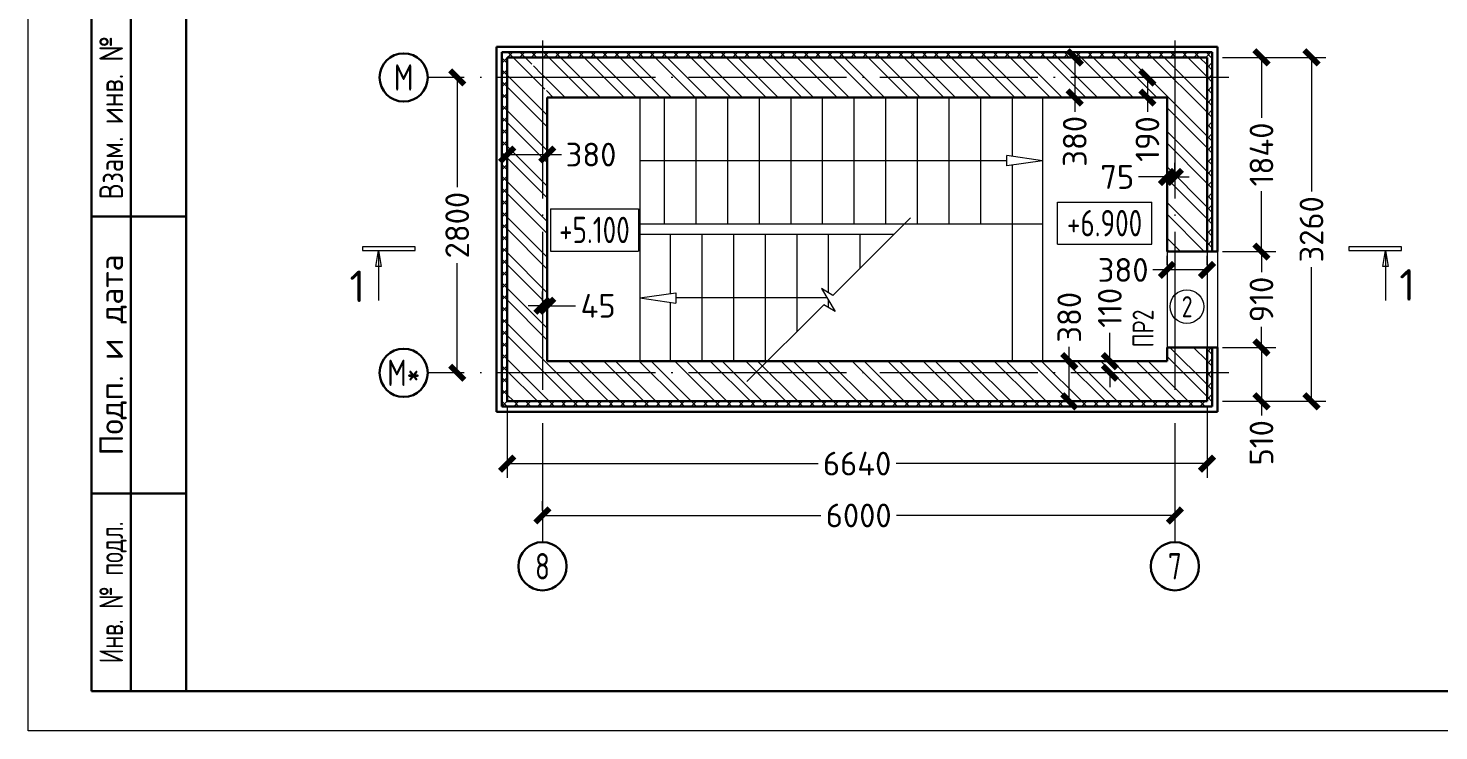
# Model space of a CAD drawing. Extents: x -965262 to 1142518, y -357520 to 71675.
# Drawn here: x 987468 to 1005326, y -240088 to -231200 of the extents above; entities that cross this region are included whole.
import ezdxf
from ezdxf.enums import TextEntityAlignment as Align

# ---------------------------------------------------------------- set-up
doc = ezdxf.new("R2010")
doc.units = 0
doc.header["$LTSCALE"] = 10
doc.linetypes.add('DOTE', pattern=[2.42, 2, -0.2, 0.02, -0.2])
doc.layers.get('0').update_dxf_attribs({"linetype": 'CONTINUOUS', "lineweight": 30})
doc.layers.get('Defpoints').update_dxf_attribs({"linetype": 'CONTINUOUS'})
doc.layers.add('DOTE', color=7, linetype='DOTE', lineweight=9)
doc.styles.add('GOST 2.304', font='isocpeur.ttf', dxfattribs={"width": 0.75, "height": 250})
doc.styles.get("Standard").update_dxf_attribs({"font": 'isocpeur.ttf', "height": 300})
doc.dimstyles.get("Standard").update_dxf_attribs({"dimscale": 100, "dimtxt": 300, "dimasz": 1.8, "dimexe": 1.8, "dimexo": 0.625, "dimgap": 0.9, "dimtad": 0, "dimdec": 0, "dimzin": 0, "dimdsep": 46, "dimtxsty": 'Standard', "dimblk": 'ARCHTICK', "dimcen": 0.9, "dimclrd": 256, "dimclre": 256, "dimclrt": 256, "dimadec": 0, "dimazin": 0, "dimtfac": 1, "dimtdec": 0, "dimtofl": 0, "dimtmove": 0, "dimatfit": 3, "dimfxl": 1, "dimtolj": 1, "dimtzin": 0, "dimlwd": 15, "dimlwe": 15, "dimarcsym": 0})

# ---------------------------------------------------------------- blocks, each defined once
blk = doc.blocks.new('_ArchTick')
at = {"color": 0, "linetype": 'ByBlock', "lineweight": 0, "const_width": 0.4}
blk.add_lwpolyline([(-0.5, -0.5), (0.5, 0.5)], dxfattribs=at)
blk = doc.blocks.new('*D2264')
at = {"lineweight": 15, "transparency": 16777216}
for p, q in [((992836, -231823), (992719, -231823)), ((992899, -231823), (992899, -233211)), ((992899, -235559), (992899, -234171)), ((992836, -235559), (992719, -235559))]:
    blk.add_line(p, q, dxfattribs=at)
at = {"layer": 'Defpoints', "color": 0, "lineweight": 15, "transparency": 16777216}
for p in [(992899, -231823), (992899, -235559), (992899, -235559)]:
    blk.add_point(p, dxfattribs=at)
at = {"lineweight": 15, "transparency": 16777216, "xscale": 180, "yscale": 180, "zscale": 180}
for p, rotation in [((992899, -231823), 90), ((992899, -235559), 270)]:
    blk.add_blockref('_ArchTick', p, dxfattribs=dict(at, rotation=rotation))
at = {"lineweight": 15, "transparency": 16777216, "insert": (992899, -233691), "char_height": 300, "attachment_point": 5, "rotation": 90}
blk.add_mtext('\\A1;2800', dxfattribs=at)
blk = doc.blocks.new('*D2265')
at = {"lineweight": 15, "transparency": 16777216}
for p, q in [((993978, -237301), (993978, -237184)), ((993978, -237364), (997502, -237364)), ((1001985, -237364), (998462, -237364)), ((1001985, -237420), (1001985, -237544))]:
    blk.add_line(p, q, dxfattribs=at)
at = {"layer": 'Defpoints', "color": 0, "lineweight": 15, "transparency": 16777216}
for p in [(993978, -237364), (1001985, -237358), (1001985, -237364)]:
    blk.add_point(p, dxfattribs=at)
at = {"lineweight": 15, "transparency": 16777216, "xscale": 180, "yscale": 180, "zscale": 180, "rotation": 180}
blk.add_blockref('_ArchTick', (993978, -237364), dxfattribs=at)
at = {"lineweight": 15, "transparency": 16777216, "xscale": 180, "yscale": 180, "zscale": 180}
blk.add_blockref('_ArchTick', (1001985, -237364), dxfattribs=at)
at = {"lineweight": 15, "transparency": 16777216, "insert": (997982, -237364), "char_height": 300, "attachment_point": 5}
blk.add_mtext('\\A1;6000', dxfattribs=at)
blk = doc.blocks.new('*D2331')
at = {"lineweight": 15, "ltscale": 10, "transparency": 16777216}
for p, q in [((993531, -235982), (993531, -236888)), ((1002392, -235982), (1002392, -236888)), ((993531, -236708), (997467, -236708)), ((1002392, -236708), (998457, -236708))]:
    blk.add_line(p, q, dxfattribs=at)
at = {"layer": 'Defpoints', "color": 0, "lineweight": 15, "ltscale": 10, "transparency": 16777216}
for p in [(993531, -235920, -2413), (1002392, -235920, -2413), (1002392, -236708)]:
    blk.add_point(p, dxfattribs=at)
at = {"lineweight": 15, "ltscale": 10, "transparency": 16777216, "xscale": 180, "yscale": 180, "zscale": 180, "rotation": 180}
blk.add_blockref('_ArchTick', (993531, -236708), dxfattribs=at)
at = {"lineweight": 15, "ltscale": 10, "transparency": 16777216, "xscale": 180, "yscale": 180, "zscale": 180}
blk.add_blockref('_ArchTick', (1002392, -236708), dxfattribs=at)
at = {"lineweight": 15, "ltscale": 10, "transparency": 16777216, "insert": (997962, -236708), "char_height": 300, "attachment_point": 5}
blk.add_mtext('\\A1;6640', dxfattribs=at)
blk = doc.blocks.new('*D2332')
at = {"lineweight": 15, "transparency": 16777216}
for p, q in [((1002588, -235239), (1003261, -235239)), ((1003081, -235239), (1003081, -235920)), ((1002588, -235920), (1003261, -235920)), ((1003081, -235920), (1003081, -236100))]:
    blk.add_line(p, q, dxfattribs=at)
at = {"layer": 'Defpoints', "color": 0, "lineweight": 15, "transparency": 16777216}
for p in [(1002526, -235239, -2413), (1003081, -235239), (1002526, -235920, -2413)]:
    blk.add_point(p, dxfattribs=at)
at = {"lineweight": 15, "transparency": 16777216, "xscale": 180, "yscale": 180, "zscale": 180}
for p, rotation in [((1003081, -235239), 90), ((1003081, -235920), 270)]:
    blk.add_blockref('_ArchTick', p, dxfattribs=dict(at, rotation=rotation))
at = {"lineweight": 15, "transparency": 16777216, "insert": (1003081, -236445), "char_height": 300, "attachment_point": 5, "rotation": 90}
blk.add_mtext('\\A1;510', dxfattribs=at)
blk = doc.blocks.new('*D2333')
at = {"lineweight": 15, "ltscale": 10, "transparency": 16777216}
for p, q in [((1002588, -234025), (1003261, -234025)), ((1003081, -234025), (1003081, -234287)), ((1003081, -235239), (1003081, -234977)), ((1002588, -235239), (1003261, -235239))]:
    blk.add_line(p, q, dxfattribs=at)
at = {"layer": 'Defpoints', "color": 0, "lineweight": 15, "ltscale": 10, "transparency": 16777216}
for p in [(1002526, -234025, -2413), (1003081, -234025), (1002526, -235239, -2413)]:
    blk.add_point(p, dxfattribs=at)
at = {"lineweight": 15, "ltscale": 10, "transparency": 16777216, "xscale": 180, "yscale": 180, "zscale": 180}
for p, rotation in [((1003081, -234025), 90), ((1003081, -235239), 270)]:
    blk.add_blockref('_ArchTick', p, dxfattribs=dict(at, rotation=rotation))
at = {"lineweight": 15, "ltscale": 10, "transparency": 16777216, "insert": (1003081, -234632), "char_height": 300, "attachment_point": 5, "rotation": 90}
blk.add_mtext('\\A1;910', dxfattribs=at)
blk = doc.blocks.new('*D2334')
at = {"lineweight": 15, "ltscale": 10, "transparency": 16777216}
for p, q in [((1002588, -231569), (1003261, -231569)), ((1003081, -231569), (1003081, -232332)), ((1003081, -234025), (1003081, -233262)), ((1002588, -234025), (1003261, -234025))]:
    blk.add_line(p, q, dxfattribs=at)
at = {"layer": 'Defpoints', "color": 0, "lineweight": 15, "ltscale": 10, "transparency": 16777216}
for p in [(1002526, -231569, -2413), (1003081, -231569), (1002526, -234025, -2413)]:
    blk.add_point(p, dxfattribs=at)
at = {"lineweight": 15, "ltscale": 10, "transparency": 16777216, "xscale": 180, "yscale": 180, "zscale": 180}
for p, rotation in [((1003081, -231569), 90), ((1003081, -234025), 270)]:
    blk.add_blockref('_ArchTick', p, dxfattribs=dict(at, rotation=rotation))
at = {"lineweight": 15, "ltscale": 10, "transparency": 16777216, "insert": (1003081, -232797), "char_height": 300, "attachment_point": 5, "rotation": 90}
blk.add_mtext('\\A1;1840', dxfattribs=at)
blk = doc.blocks.new('*D2335')
at = {"lineweight": 15, "ltscale": 10, "transparency": 16777216}
for p, q in [((1002588, -231569), (1003894, -231569)), ((1003714, -231569), (1003714, -233264)), ((1003714, -235920), (1003714, -234224)), ((1002588, -235920), (1003894, -235920))]:
    blk.add_line(p, q, dxfattribs=at)
at = {"layer": 'Defpoints', "color": 0, "lineweight": 15, "ltscale": 10, "transparency": 16777216}
for p in [(1002526, -231569, -2413), (1003714, -231569), (1002526, -235920, -2413)]:
    blk.add_point(p, dxfattribs=at)
at = {"lineweight": 15, "ltscale": 10, "transparency": 16777216, "xscale": 180, "yscale": 180, "zscale": 180}
for p, rotation in [((1003714, -231569), 90), ((1003714, -235920), 270)]:
    blk.add_blockref('_ArchTick', p, dxfattribs=dict(at, rotation=rotation))
at = {"lineweight": 15, "ltscale": 10, "transparency": 16777216, "insert": (1003714, -233744), "char_height": 300, "attachment_point": 5, "rotation": 90}
blk.add_mtext('\\A1;3260', dxfattribs=at)
blk = doc.blocks.new('*D2336')
at = {"lineweight": 15, "transparency": 16777216}
for p, q in [((1001574, -231823), (1001457, -231823)), ((1001637, -231823), (1001637, -232077)), ((1001574, -232077), (1001457, -232077)), ((1001637, -232077), (1001637, -232257))]:
    blk.add_line(p, q, dxfattribs=at)
at = {"layer": 'Defpoints', "color": 0, "lineweight": 15, "transparency": 16777216}
for p in [(1001637, -231823), (1001637, -231823), (1001637, -232077)]:
    blk.add_point(p, dxfattribs=at)
at = {"lineweight": 15, "transparency": 16777216, "xscale": 180, "yscale": 180, "zscale": 180}
for p, rotation in [((1001637, -231823), 90), ((1001637, -232077), 270)]:
    blk.add_blockref('_ArchTick', p, dxfattribs=dict(at, rotation=rotation))
at = {"lineweight": 15, "transparency": 16777216, "insert": (1001637, -232602), "char_height": 300, "attachment_point": 5, "rotation": 90}
blk.add_mtext('\\A1;190', dxfattribs=at)
blk = doc.blocks.new('*D2337')
at = {"lineweight": 15, "transparency": 16777216}
for p, q in [((1000654, -231569), (1000537, -231569)), ((1000717, -231569), (1000717, -232076)), ((1000654, -232076), (1000537, -232076)), ((1000717, -232076), (1000717, -232256))]:
    blk.add_line(p, q, dxfattribs=at)
at = {"layer": 'Defpoints', "color": 0, "lineweight": 15, "transparency": 16777216}
for p in [(1000717, -231569), (1000717, -231569), (1000717, -232076)]:
    blk.add_point(p, dxfattribs=at)
at = {"lineweight": 15, "transparency": 16777216, "xscale": 180, "yscale": 180, "zscale": 180}
for p, rotation in [((1000717, -231569), 90), ((1000717, -232076), 270)]:
    blk.add_blockref('_ArchTick', p, dxfattribs=dict(at, rotation=rotation))
at = {"lineweight": 15, "transparency": 16777216, "insert": (1000717, -232631), "char_height": 300, "attachment_point": 5, "rotation": 90}
blk.add_mtext('\\A1;380', dxfattribs=at)
blk = doc.blocks.new('*D2338')
at = {"lineweight": 15, "ltscale": 10, "transparency": 16777216}
for p, q in [((1001885, -233019), (1001885, -232902)), ((1001985, -233019), (1001985, -232902)), ((1001885, -233082), (1001525, -233082)), ((1001985, -233082), (1002165, -233082))]:
    blk.add_line(p, q, dxfattribs=at)
at = {"layer": 'Defpoints', "color": 0, "lineweight": 15, "ltscale": 10, "transparency": 16777216}
for p in [(1001885, -233082), (1001985, -233082), (1001985, -233082)]:
    blk.add_point(p, dxfattribs=at)
at = {"lineweight": 15, "ltscale": 10, "transparency": 16777216, "xscale": 180, "yscale": 180, "zscale": 180}
blk.add_blockref('_ArchTick', (1001885, -233082), dxfattribs=at)
at = {"lineweight": 15, "ltscale": 10, "transparency": 16777216, "xscale": 180, "yscale": 180, "zscale": 180, "rotation": 180}
blk.add_blockref('_ArchTick', (1001985, -233082), dxfattribs=at)
at = {"lineweight": 15, "ltscale": 10, "transparency": 16777216, "insert": (1001255, -233082), "char_height": 300, "attachment_point": 5}
blk.add_mtext('\\A1;75', dxfattribs=at)
blk = doc.blocks.new('*D2339')
at = {"lineweight": 15, "ltscale": 10, "transparency": 16777216}
for p, q in [((1001885, -234195), (1001885, -234078)), ((1002392, -234195), (1002392, -234078)), ((1001885, -234258), (1001705, -234258)), ((1002392, -234258), (1001885, -234258))]:
    blk.add_line(p, q, dxfattribs=at)
at = {"layer": 'Defpoints', "color": 0, "lineweight": 15, "ltscale": 10, "transparency": 16777216}
for p in [(1001885, -234258), (1001885, -234258), (1002392, -234258)]:
    blk.add_point(p, dxfattribs=at)
at = {"lineweight": 15, "ltscale": 10, "transparency": 16777216, "xscale": 180, "yscale": 180, "zscale": 180, "rotation": 180}
blk.add_blockref('_ArchTick', (1001885, -234258), dxfattribs=at)
at = {"lineweight": 15, "ltscale": 10, "transparency": 16777216, "xscale": 180, "yscale": 180, "zscale": 180}
blk.add_blockref('_ArchTick', (1002392, -234258), dxfattribs=at)
at = {"lineweight": 15, "ltscale": 10, "transparency": 16777216, "insert": (1001330, -234258), "char_height": 300, "attachment_point": 5}
blk.add_mtext('\\A1;380', dxfattribs=at)
blk = doc.blocks.new('*D2340')
at = {"lineweight": 15, "transparency": 16777216}
for p, q in [((1001161, -235412), (1001161, -235052)), ((1001099, -235412), (1000981, -235412)), ((1001099, -235559), (1000981, -235559)), ((1001161, -235559), (1001161, -235739))]:
    blk.add_line(p, q, dxfattribs=at)
at = {"layer": 'Defpoints', "color": 0, "lineweight": 15, "transparency": 16777216}
for p in [(1001161, -235412), (1001161, -235412), (1001161, -235559, -4350)]:
    blk.add_point(p, dxfattribs=at)
at = {"lineweight": 15, "transparency": 16777216, "xscale": 180, "yscale": 180, "zscale": 180}
for p, rotation in [((1001161, -235412), 270), ((1001161, -235559), 90)]:
    blk.add_blockref('_ArchTick', p, dxfattribs=dict(at, rotation=rotation))
at = {"lineweight": 15, "transparency": 16777216, "insert": (1001161, -234737), "char_height": 300, "attachment_point": 5, "rotation": 90}
blk.add_mtext('\\A1;110', dxfattribs=at)
blk = doc.blocks.new('*D2341')
at = {"lineweight": 15, "transparency": 16777216}
for p, q in [((1000648, -235412), (1000648, -235232)), ((1000586, -235412), (1000468, -235412)), ((1000648, -235920), (1000648, -235412)), ((1000586, -235920), (1000468, -235920))]:
    blk.add_line(p, q, dxfattribs=at)
at = {"layer": 'Defpoints', "color": 0, "lineweight": 15, "transparency": 16777216}
for p in [(1000648, -235412), (1000648, -235920), (1000648, -235920)]:
    blk.add_point(p, dxfattribs=at)
at = {"lineweight": 15, "transparency": 16777216, "xscale": 180, "yscale": 180, "zscale": 180}
for p, rotation in [((1000648, -235412), 90), ((1000648, -235920), 270)]:
    blk.add_blockref('_ArchTick', p, dxfattribs=dict(at, rotation=rotation))
at = {"lineweight": 15, "transparency": 16777216, "insert": (1000648, -234857), "char_height": 300, "attachment_point": 5, "rotation": 90}
blk.add_mtext('\\A1;380', dxfattribs=at)
blk = doc.blocks.new('*D2342')
at = {"lineweight": 15, "transparency": 16777216}
for p, q in [((993531, -232737), (993531, -232619)), ((994038, -232737), (994038, -232619)), ((993531, -232799), (994038, -232799)), ((994038, -232799), (994218, -232799))]:
    blk.add_line(p, q, dxfattribs=at)
at = {"layer": 'Defpoints', "color": 0, "lineweight": 15, "transparency": 16777216}
for p in [(993531, -232799), (993531, -232799), (994038, -232799)]:
    blk.add_point(p, dxfattribs=at)
at = {"lineweight": 15, "transparency": 16777216, "xscale": 180, "yscale": 180, "zscale": 180, "rotation": 180}
blk.add_blockref('_ArchTick', (993531, -232799), dxfattribs=at)
at = {"lineweight": 15, "transparency": 16777216, "xscale": 180, "yscale": 180, "zscale": 180}
blk.add_blockref('_ArchTick', (994038, -232799), dxfattribs=at)
at = {"lineweight": 15, "transparency": 16777216, "insert": (994593, -232799), "char_height": 300, "attachment_point": 5}
blk.add_mtext('\\A1;380', dxfattribs=at)
blk = doc.blocks.new('*D2343')
at = {"lineweight": 15, "ltscale": 10, "transparency": 16777216}
for p, q in [((993978, -234650), (993978, -234532)), ((994038, -234650), (994038, -234532)), ((993978, -234712), (993798, -234712)), ((994038, -234712), (994398, -234712))]:
    blk.add_line(p, q, dxfattribs=at)
at = {"layer": 'Defpoints', "color": 0, "lineweight": 15, "ltscale": 10, "transparency": 16777216}
for p in [(993978, -234712), (994038, -234712), (994038, -234712)]:
    blk.add_point(p, dxfattribs=at)
at = {"lineweight": 15, "ltscale": 10, "transparency": 16777216, "xscale": 180, "yscale": 180, "zscale": 180}
blk.add_blockref('_ArchTick', (993978, -234712), dxfattribs=at)
at = {"lineweight": 15, "ltscale": 10, "transparency": 16777216, "xscale": 180, "yscale": 180, "zscale": 180, "rotation": 180}
blk.add_blockref('_ArchTick', (994038, -234712), dxfattribs=at)
at = {"lineweight": 15, "ltscale": 10, "transparency": 16777216, "insert": (994683, -234712), "char_height": 300, "attachment_point": 5}
blk.add_mtext('\\A1;45', dxfattribs=at)

msp = doc.modelspace()

# ---------------------------------------------------------------- hatches: boundary and pattern name
at = {"lineweight": 15, "ltscale": 10}
h = msp.add_hatch(dxfattribs=at)
h.set_pattern_fill('ANSI37', color=256, scale=33.361392, style=0)
h.set_pattern_definition([(45, (1058734.06, -166372.07), (-74.89846, 74.89846), []), (135, (1058734.06, -166372.07), (-74.89846, -74.89846), [])])
h.paths.add_polyline_path([(1002458.8, -233637.6), (1002392.1, -233637.6), (1002392.1, -234037.9), (1002458.8, -234037.9)])
h.paths.add_polyline_path([(993978.3, -231502.5), (993464.6, -231502.5), (993464.6, -231822.7), (993531.3, -231822.7), (993531.3, -231569.2), (993978.3, -231569.2)])
h.paths.add_polyline_path([(997164, -231502.5), (993978.3, -231502.5), (993978.3, -231569.2), (997083.6, -231569.2)])
h.paths.add_polyline_path([(997544, -231502.5), (997164, -231502.5), (997083.6, -231569.2), (997517.2, -231569.2)])
h.paths.add_polyline_path([(1001985.1, -231502.5), (997544, -231502.5), (997517.2, -231569.2), (1001985.1, -231569.2)])
h.paths.add_polyline_path([(1002458.8, -231502.5), (1001985.1, -231502.5), (1001985.1, -231569.2), (1002392.1, -231569.2), (1002392.1, -231822.7), (1002458.8, -231822.7)])
h.paths.add_polyline_path([(1002458.8, -231822.7), (1002392.1, -231822.7), (1002392.1, -233637.6), (1002458.8, -233637.6)])
h.paths.add_polyline_path([(1002458.8, -235238.9), (1002392.1, -235238.9), (1002392.1, -235559.2), (1002458.8, -235559.2)])
h.paths.add_polyline_path([(1002458.8, -235559.2), (1002392.1, -235559.2), (1002392.1, -235919.5), (1001985.1, -235919.5), (1001985.1, -235986.2), (1002458.8, -235986.2)])
h.paths.add_polyline_path([(1001985.1, -235919.5), (998145, -235919.5), (998168.1, -235986.2), (1001985.1, -235986.2)])
h.paths.add_polyline_path([(998145, -235919.5), (997617.6, -235919.5), (997678.4, -235986.2), (998168.1, -235986.2)])
h.paths.add_polyline_path([(997617.6, -235919.5), (996145.3, -235919.5), (996168.4, -235986.2), (997678.4, -235986.2)])
h.paths.add_polyline_path([(996145.3, -235919.5), (994933.6, -235919.5), (994956.7, -235986.2), (996168.4, -235986.2)])
h.paths.add_polyline_path([(994933.6, -235919.5), (993978.3, -235919.5), (993978.3, -235986.2), (994956.7, -235986.2)])
h.paths.add_polyline_path([(993978.3, -235919.5), (993531.3, -235919.5), (993531.3, -235559.2), (993464.6, -235559.2), (993464.6, -235986.2), (993978.3, -235986.2)])
h.paths.add_polyline_path([(993531.3, -231822.7), (993464.6, -231822.7), (993464.6, -235559.2), (993531.3, -235559.2)])
h.paths.add_polyline_path([(1002458.8, -234037.9), (1002392.1, -234037.9), (1002392.1, -234024.6), (1002458.8, -234024.6)])
at = {"lineweight": 15}
h = msp.add_hatch(dxfattribs=at)
h.set_pattern_fill('ANSI32', color=256, scale=33.361392, angle=90, style=0)
h.set_pattern_definition([(135, (1058734.06, -166372.07), (-224.6954, -224.6954), []), (135, (1058734.06, -166222.27), (-224.6954, -224.6954), [])])
h.paths.add_polyline_path([(1002151.9, -231655.9), (1001985.1, -231655.9), (1001985.1, -231822.7), (1001991.1, -231822.7), (1001991.1, -231674.6), (1002151.9, -231674.6)], flags=0)
h.paths.add_polyline_path([(1001985.1, -231655.9), (1001818.2, -231655.9), (1001818.2, -231674.6), (1001979, -231674.6), (1001979, -231822.7), (1001985.1, -231822.7)], flags=0)
h.paths.add_polyline_path([(1001985.1, -231822.7), (1001979, -231822.7), (1001979, -231970.9), (1001818.2, -231970.9), (1001818.2, -231989.5), (1001985.1, -231989.5)], flags=0)
h.paths.add_polyline_path([(1002151.9, -231970.9), (1001991.1, -231970.9), (1001991.1, -231822.7), (1001985.1, -231822.7), (1001985.1, -231989.5), (1002151.9, -231989.5)], flags=0)
h.paths.add_polyline_path([(1001985.1, -233637.6), (1001885, -233637.6), (1001885, -234037.9), (1001985.1, -234037.9)], flags=17)
h.paths.add_polyline_path([(1002392.1, -233637.6), (1001985.1, -233637.6), (1001985.1, -234037.9), (1002392.1, -234037.9)])
h.paths.add_polyline_path([(1002392.1, -233630.9), (1001985.1, -233630.9), (1001985.1, -233637.6), (1002392.1, -233637.6)], flags=17)
h.paths.add_polyline_path([(1001985.1, -233630.9), (1001885, -233630.9), (1001885, -233637.6), (1001985.1, -233637.6)], flags=16)
h.paths.add_polyline_path([(1002392.1, -235232.3), (1001985.1, -235232.3), (1001985.1, -235238.9), (1002392.1, -235238.9)], flags=17)
h.paths.add_polyline_path([(1001985.1, -235232.3), (1001885, -235232.3), (1001885, -235238.9), (1001985.1, -235238.9)], flags=16)
h.paths.add_polyline_path([(993531.3, -235919.5), (1002392.1, -235919.5), (1002392.1, -235232.3), (1001885, -235232.3), (1001885, -235412.4), (994038.4, -235412.4), (994038.4, -232076.3), (1001885, -232076.3), (1001885, -233630.9), (1002392.1, -233630.9), (1002392.1, -231569.2), (1002285.3, -231569.2), (993531.3, -231569.2)])
h.paths.add_polyline_path([(994145.1, -231989.5), (993811.5, -231989.5), (993811.5, -231970.9), (993945.6, -231970.9, 0.4142136), (993972.3, -231944.2), (993972.3, -231701.3, 0.4142136), (993945.6, -231674.6), (993811.5, -231674.6), (993811.5, -231655.9), (994145.1, -231655.9), (994145.1, -231674.6), (994011, -231674.6, 0.4142136), (993984.3, -231701.3), (993984.3, -231944.2, 0.4142136), (994011, -231970.9), (994145.1, -231970.9)], flags=16)
h.paths.add_polyline_path([(1001818.2, -231989.5), (1001818.2, -231970.9), (1001979, -231970.9), (1001979, -231674.6), (1001818.2, -231674.6), (1001818.2, -231655.9), (1002151.9, -231655.9), (1002151.9, -231674.6), (1001991.1, -231674.6), (1001991.1, -231970.9), (1002151.9, -231970.9), (1002151.9, -231989.5)], flags=16)
h.paths.add_polyline_path([(1002392.1, -234037.9), (1001885, -234037.9), (1001885, -234024.6), (1002392.1, -234024.6)])

# ---------------------------------------------------------------- linework, layer by layer
for p, q in [((989469.3, -239587.4, 9801.8), (989469.3, -224574.8, 9801.8)), ((988268.3, -239587.4, 9801.8), (988268.3, -231080.2, 9801.8)), ((988768.7, -239587.4, 9801.8), (988768.7, -231080.2, 9801.8)), ((993464.6, -235986.2, -1669.7), (993464.6, -231502.5, -1669.7)), ((988268.3, -233582.3, 9801.8), (989469.3, -233582.3, 9801.8)), ((1001885, -234024.6, -1669.7), (1002525.5, -234024.6, -1669.7)), ((1001885, -235238.9, -1669.7), (1002525.5, -235238.9, -1669.7)), ((988268.3, -237085.3, 9801.8), (989469.3, -237085.3, 9801.8)), ((989469.3, -239587.4, 9801.8), (988268.3, -239587.4, 9801.8))]:
    msp.add_line(p, q)
at = {"extrusion": (0, 0, -1)}
for p, q in [((993397.8, -236053, -1669.7), (993397.8, -231435.7, -1669.7)), ((993397.8, -231435.7, -1669.7), (1002525.5, -231435.7, -1669.7)), ((1002525.5, -231435.7, -1669.7), (1002525.5, -234024.6, -1669.7)), ((993464.6, -231502.5, -1669.7), (1002458.8, -231502.5, -1669.7)), ((993531.3, -231569.2, -1669.7), (993531.3, -235919.5, -1669.7)), ((993531.3, -231569.2, -1669.7), (1002392.1, -231569.2, -1669.7)), ((993531.3, -235919.5, -1669.7), (993531.3, -231569.2, -1669.7)), ((1002392.1, -231569.2, -1669.7), (1002392.1, -234024.6, -1669.7)), ((1002458.8, -231502.5, -1669.7), (1002458.8, -234024.6, -1669.7)), ((1002392.1, -231956.2, -1669.7), (1002392.1, -231689.3, -1669.7)), ((1001885, -232076.3, -1669.7), (994038.4, -232076.3, -1669.7)), ((994038.4, -232076.3, -1669.7), (994038.4, -235412.4, -1669.7)), ((1001885, -234024.6, -1669.7), (1001885, -232076.3, -1669.7)), ((1001885, -235412.4, -1669.7), (1001885, -235238.9, -1669.7)), ((1002392.1, -235238.9, -1669.7), (1002392.1, -235919.5, -1669.7)), ((1002458.8, -235238.9, -1669.7), (1002458.8, -235986.2, -1669.7)), ((1002525.5, -235238.9, -1669.7), (1002525.5, -236053, -1669.7)), ((994038.4, -235412.4, -1669.7), (1001885, -235412.4, -1669.7)), ((1002525.5, -236053, -1669.7), (993397.8, -236053, -1669.7)), ((1002458.8, -235986.2, -1669.7), (993464.6, -235986.2, -1669.7)), ((1002392.1, -235919.5, -1669.7), (993531.3, -235919.5, -1669.7))]:
    msp.add_line(p, q, dxfattribs=at)
at = {"lineweight": 15, "ltscale": 10}
for p, q in [((995212.7, -232076.3, -1064.5), (995212.7, -235412.4, -1669.7)), ((1000310.3, -232076.3, 743.6), (1000310.3, -235412.4, 743.6)), ((1001885, -234024.6, -1669.7), (1001885, -235238.9, -1669.7)), ((1002392.1, -234024.6, -1669.7), (1002392.1, -235238.9, -1669.7)), ((1002525.5, -234024.6, -1669.7), (1002525.5, -235238.9, -1669.7))]:
    msp.add_line(p, q, dxfattribs=at)
at = {"lineweight": 15, "extrusion": (0, 0, -1)}
for p, q in [((995519.6, -232076.3, -1669.7), (995519.6, -233677.6, 491.5)), ((995920, -232076.3, -1669.7), (995920, -233677.6, 491.5)), ((996320.3, -232076.3, 1433.7), (996320.3, -233677.6, 3594.9)), ((996720.6, -232076.3, 4537.2), (996720.6, -233677.6, 6698.4)), ((997121, -232076.3, 7640.6), (997121, -233677.6, 9801.8)), ((997521.3, -232076.3, 10744.1), (997521.3, -233677.6, 12905.3)), ((997921.6, -232076.3, 7640.6), (997921.6, -233677.6, 9801.8)), ((998322, -232076.3, 7640.6), (998322, -233677.6, 9801.8)), ((998722.3, -232076.3, 7640.6), (998722.3, -233677.6, 9801.8)), ((999122.6, -232076.3, 7640.6), (999122.6, -233677.6, 9801.8)), ((999523, -232076.3, 7640.6), (999523, -233677.6, 9801.8)), ((999923.3, -232076.3, 7640.6), (999923.3, -232821.1, 8645.8)), ((999923.3, -232932.8, 8796.6), (999923.3, -235412.4, 12143.3))]:
    msp.add_line(p, q, dxfattribs=at)
at = {"lineweight": 15}
for p, q in [((1000310.3, -232876.9, 743.7), (999857.5, -232811.5, 743.7)), ((999857.5, -232942.3, 743.7), (999857.5, -232811.5, 743.7)), ((1000310.3, -232876.9, 743.7), (999857.5, -232942.3, 743.7)), ((1000496.8, -233932.8, 743.6), (1000496.8, -233399, 743.6)), ((1000496.8, -233399, 743.6), (1001692.4, -233399, 743.6)), ((1001692.4, -233932.8, 743.6), (1001692.4, -233399, 743.6)), ((994078.2, -233485.2, -1367.1), (995193.8, -233485.2, -1367.1)), ((994078.2, -233485.2, -1367.1), (994078.2, -234019, -1367.1)), ((995193.8, -233485.2, -1367.1), (995193.8, -234019, -1367.1)), ((1000496.8, -233932.8, 743.6), (1001692.4, -233932.8, 743.6)), ((994078.2, -234019, -1367.1), (995193.8, -234019, -1367.1)), ((995212.7, -234611.7, 743.6), (995665.5, -234546.3, 743.6)), ((995212.7, -234611.7, 743.6), (995665.5, -234677.1, 743.6)), ((995665.5, -234546.3, 743.6), (995665.5, -234677.1, 743.6))]:
    msp.add_line(p, q, dxfattribs=at)
at = {"lineweight": 15, "ltscale": 200}
for p, q in [((999857.5, -232876.9, 743.7), (995212.7, -232876.9, 8074.4)), ((1000310.3, -233677.6, 743.6), (995212.7, -233677.6, 743.6)), ((998424.6, -233811, 743.6), (995212.7, -233811, 743.6)), ((995599.7, -234555.8, -8566.7), (995599.7, -233811, -8566.7)), ((996000, -235412.4, -8566.7), (996000, -233811, -8566.7)), ((996400.4, -235412.4, -5463.2), (996400.4, -233811, -5463.2)), ((996800.7, -235412.4, -2359.8), (996800.7, -233811, -2359.8)), ((997201, -235034.6, 743.6), (997201, -233811, 743.6)), ((997601.4, -234546.5, 1416.2), (997601.4, -233811, 4037.3)), ((998001.7, -234233.9, 743.6), (998001.7, -233811, 743.6)), ((997581.2, -234611.7, 743.6), (995665.5, -234611.7, 743.6)), ((997601.4, -234735.2, 743.6), (997601.4, -234645.3, 1064.2)), ((995599.7, -235412.4, -8566.7), (995599.7, -234667.6, -8566.7))]:
    msp.add_line(p, q, dxfattribs=at)
at = {"linetype": 'Continuous', "lineweight": 15, "ltscale": 10}
for p, q in [((991701.8, -233965.9, 11008.5), (991701.8, -234012.6, 11008.5)), ((992366.2, -233965.9, 11008.5), (991701.8, -233965.9, 11008.5)), ((991701.8, -234012.6, 11008.5), (992366.2, -234012.6, 11008.5)), ((991868.4, -234213.1, 11008.5), (991902, -234012.6, 11008.5)), ((991902, -234012.6, 11008.5), (991935.5, -234213.1, 11008.5)), ((992366.2, -234012.6, 11008.5), (992366.2, -233965.9, 11008.5)), ((1004187.3, -233965.9, 11008.5), (1004187.3, -234012.6, 11008.5)), ((1004851.8, -233965.9, 11008.5), (1004187.3, -233965.9, 11008.5)), ((1004187.3, -234012.6, 11008.5), (1004851.8, -234012.6, 11008.5)), ((1004618.1, -234213.1, 11008.5), (1004651.6, -234012.6, 11008.5)), ((1004651.6, -234012.6, 11008.5), (1004685.2, -234213.1, 11008.5)), ((1004851.8, -234012.6, 11008.5), (1004851.8, -233965.9, 11008.5)), ((991935.5, -234213.1, 11008.5), (991868.4, -234213.1, 11008.5)), ((1004685.2, -234213.1, 11008.5), (1004618.1, -234213.1, 11008.5))]:
    msp.add_line(p, q, dxfattribs=at)
at = {"lineweight": 0, "ltscale": 10, "elevation": 9801.8}
msp.add_lwpolyline([(987467.6, -198052.5), (1046917.6, -198052.5), (1046917.6, -240087.8), (987467.6, -240087.8)], close=True, dxfattribs=at)
at = {"ltscale": 0.1, "elevation": 9801.8}
msp.add_lwpolyline([(989469.3, -239587.4), (1046417.2, -239587.4), (1046417.2, -198552.9), (989469.3, -198552.9), (989469.3, -239587.4)], close=True, dxfattribs=at)
at = {"color": 5, "lineweight": 15, "ltscale": 100, "elevation": 743.6}
msp.add_lwpolyline([(998637.4, -233598.2), (997656.2, -234579.4), (997508.8, -234491), (997685.7, -234785.8), (997538.3, -234697.4), (996566.1, -235669.5)], dxfattribs=at)
at = {"linetype": 'Continuous', "lineweight": 15, "ltscale": 10, "extrusion": (1, 0, 0)}
for elevation in [991902, 1004651.6]:
    msp.add_lwpolyline([(-234012.6, 11008.5), (-234646.5, 11008.5)], dxfattribs=dict(at, elevation=elevation))
for centre in [(992221, -231822.7, -3606.4), (992221, -235559.2, -3606.4), (993978.3, -238006.7, -3606.4), (1001985.1, -238006.7, -3606.4)]:
    msp.add_circle(centre, 305)
at = {"lineweight": 15}
msp.add_circle((1002136.9, -234721.9, 9801.8), 213.5, dxfattribs=at)
at = {"layer": 'DOTE', "lineweight": 9, "ltscale": 100, "extrusion": (0, -1, 0)}
for p, q in [((993978.3, -231355.1, -3606.4), (993978.3, -237701.6, -3606.4)), ((1001985.1, -231355.1, -3606.4), (1001985.1, -237701.6, -3606.4))]:
    msp.add_line(p, q, dxfattribs=at)
at = {"layer": 'DOTE', "lineweight": 9, "ltscale": 100}
for p, q in [((1002668.3, -231822.7, -3606.4), (992526, -231822.7, -3606.4)), ((1002668.3, -235559.2, -3606.4), (992526, -235559.2, -3606.4))]:
    msp.add_line(p, q, dxfattribs=at)

# ---------------------------------------------------------------- texts
at = {"lineweight": 25, "style": 'GOST 2.304'}
for s, width, p in [('Взам. инв. №', 0.8, (988518.5, -232331.3, 9801.8)), ('Инв. № подл.', 0.7, (988518.5, -238336.3, 9801.8))]:
    msp.add_text(s, height=300.253, rotation=90, dxfattribs=dict(at, width=width)).set_placement(p, align=Align.MIDDLE_CENTER)
msp.add_text('Подп. и дата', height=300.253, rotation=90, dxfattribs=at).set_placement((988518.5, -235333.8, 9801.8), align=Align.MIDDLE_CENTER)
at = {"color": 4, "lineweight": 0, "width": 0.75}
msp.add_text('2', height=266.9, dxfattribs=at).set_placement((1002071.3, -234856.1, 9801.8))
msp.add_text('ПР2', height=266.89, rotation=90, dxfattribs=at).set_placement((1001715.5, -235238.4, 9801.8))
at = {"ltscale": 100, "width": 762.561, "attachment_point": 5, "style": 'GOST 2.304'}
for s, insert, char_height in [('М', (992221, -231822.7, -3606.4), 333.6), ('М*', (992221, -235559.2, -3606.4), 333.62), ('8', (993978.3, -238006.7, -3606.4), 333.6), ('7', (1001985.1, -238006.7, -3606.4), 333.6)]:
    msp.add_mtext(s, dxfattribs=dict(at, insert=insert, char_height=char_height))
at = {"lineweight": 15, "char_height": 333.61, "width": 1494.59, "attachment_point": 5, "style": 'GOST 2.304'}
for s, insert in [('\\A1;+5.100', (994636, -233752.1, -1367.1)), ('\\A1;+6.900', (1001094.6, -233665.9, 743.6))]:
    msp.add_mtext(s, dxfattribs=dict(at, insert=insert))
at = {"linetype": 'Continuous', "lineweight": 15, "ltscale": 10, "char_height": 400, "width": 233.53, "attachment_point": 1}
for insert in [(991534.9, -234265.2, 11008.5), (1004825.9, -234247.4, 11008.5)]:
    msp.add_mtext('1', dxfattribs=dict(at, insert=insert))

# ---------------------------------------------------------------- dimensions: what is measured, and where the dimension line sits
at = {"lineweight": 15}
for base, p1, p2, angle, text, picture, middle in [((1000716.9, -231569.2, 743.6), (1000716.9, -232076.3, 743.6), (1000716.9, -231569.2, 743.6), 90, '380', '*D2337', (1000716.9, -232631.3, 743.6)), ((1001636.9, -231823.3, 743.6), (1001636.9, -232076.9, 743.6), (1001636.9, -231823.3, 743.6), 270, '190', '*D2336', (1001636.9, -232601.9, 743.6)), ((993531.3, -232799.4, 743.6), (994038.4, -232799.4, 743.6), (993531.3, -232799.4, 743.6), 180, '380', '*D2342', (994593.4, -232799.4, 743.6)), ((1001161.4, -235412.4, 743.6), (1001161.4, -235559.2, -3606.4), (1001161.4, -235412.4, 743.6), 90, '110', '*D2340', (1001161.4, -234737.4, 743.6)), ((1000648.1, -235919.5, 743.6), (1000648.1, -235412.4, 743.6), (1000648.1, -235919.5, 743.6), 270, '380', '*D2341', (1000648.1, -234857.4, 743.6)), ((1003080.7, -235238.9, 743.6), (1002525.5, -235919.5, -1669.7), (1002525.5, -235238.9, -1669.7), 270, '510', '*D2332', (1003080.7, -236444.5, 743.6)), ((1001985.1, -237363.9, 743.6), (993978.3, -237363.9, 743.6), (1001985.1, -237357.6, 743.6), 180, '6000', '*D2265', (997981.7, -237363.9, 743.6))]:
    dim = msp.add_linear_dim(base=base, p1=p1, p2=p2, angle=angle, text=text, dimstyle='Standard', dxfattribs=at)
    dim.commit()
    dim.dimension.update_dxf_attribs({"geometry": picture, "text_midpoint": middle, "dimtype": 160})
at = {"lineweight": 15, "ltscale": 10}
for base, p1, p2, text, picture, middle in [((1003080.7, -231569.2, 743.6), (1002525.5, -234024.6, -1669.7), (1002525.5, -231569.2, -1669.7), '1840', '*D2334', (1003080.7, -232796.9, 743.6)), ((1003713.9, -231569.2, 743.6), (1002525.5, -235919.5, -1669.7), (1002525.5, -231569.2, -1669.7), '3260', '*D2335', (1003713.9, -233744.4, 743.6)), ((1003080.7, -234024.6, 743.6), (1002525.5, -235238.9, -1669.7), (1002525.5, -234024.6, -1669.7), '910', '*D2333', (1003080.7, -234631.8, 743.6))]:
    dim = msp.add_linear_dim(base=base, p1=p1, p2=p2, angle=90, text=text, dimstyle='Standard', dxfattribs=at)
    dim.commit()
    dim.dimension.update_dxf_attribs({"geometry": picture, "text_midpoint": middle})
at = {"lineweight": 15}
dim = msp.add_linear_dim(base=(992898.8, -235559.2, -3606.4), p1=(992898.8, -231822.7, -3606.4), p2=(992898.8, -235559.2, -3606.4), angle=270, text='2800', dimstyle='Standard', dxfattribs=at)
dim.commit()
dim.dimension.update_dxf_attribs({"geometry": '*D2264', "text_midpoint": (992898.8, -233691, -3606.4)})
at = {"lineweight": 15, "ltscale": 10}
for base, p1, p2, text, picture, middle in [((1001985.1, -233081.5, 743.6), (1001885, -233081.5, 743.6), (1001985.1, -233081.5, 743.6), '75', '*D2338', (1001255, -233081.5, 743.6)), ((1001885, -234257.6, -1669.7), (1002392.1, -234257.6, -1669.7), (1001885, -234257.6, -1669.7), '380', '*D2339', (1001330, -234257.6, -1669.7)), ((994038.4, -234712.3, 743.6), (993978.3, -234712.3, 743.6), (994038.4, -234712.3, 743.6), '45', '*D2343', (994683.4, -234712.3, 743.6))]:
    dim = msp.add_linear_dim(base=base, p1=p1, p2=p2, text=text, dimstyle='Standard', dxfattribs=at)
    dim.commit()
    dim.dimension.update_dxf_attribs({"geometry": picture, "text_midpoint": middle, "dimtype": 160})
dim = msp.add_linear_dim(base=(1002392.1, -236708, 743.6), p1=(993531.3, -235919.5, -1669.7), p2=(1002392.1, -235919.5, -1669.7), text='6640', dimstyle='Standard', dxfattribs=at)
dim.commit()
dim.dimension.update_dxf_attribs({"geometry": '*D2331', "text_midpoint": (997961.7, -236708, 743.6)})

doc.saveas('drawing.dxf')
